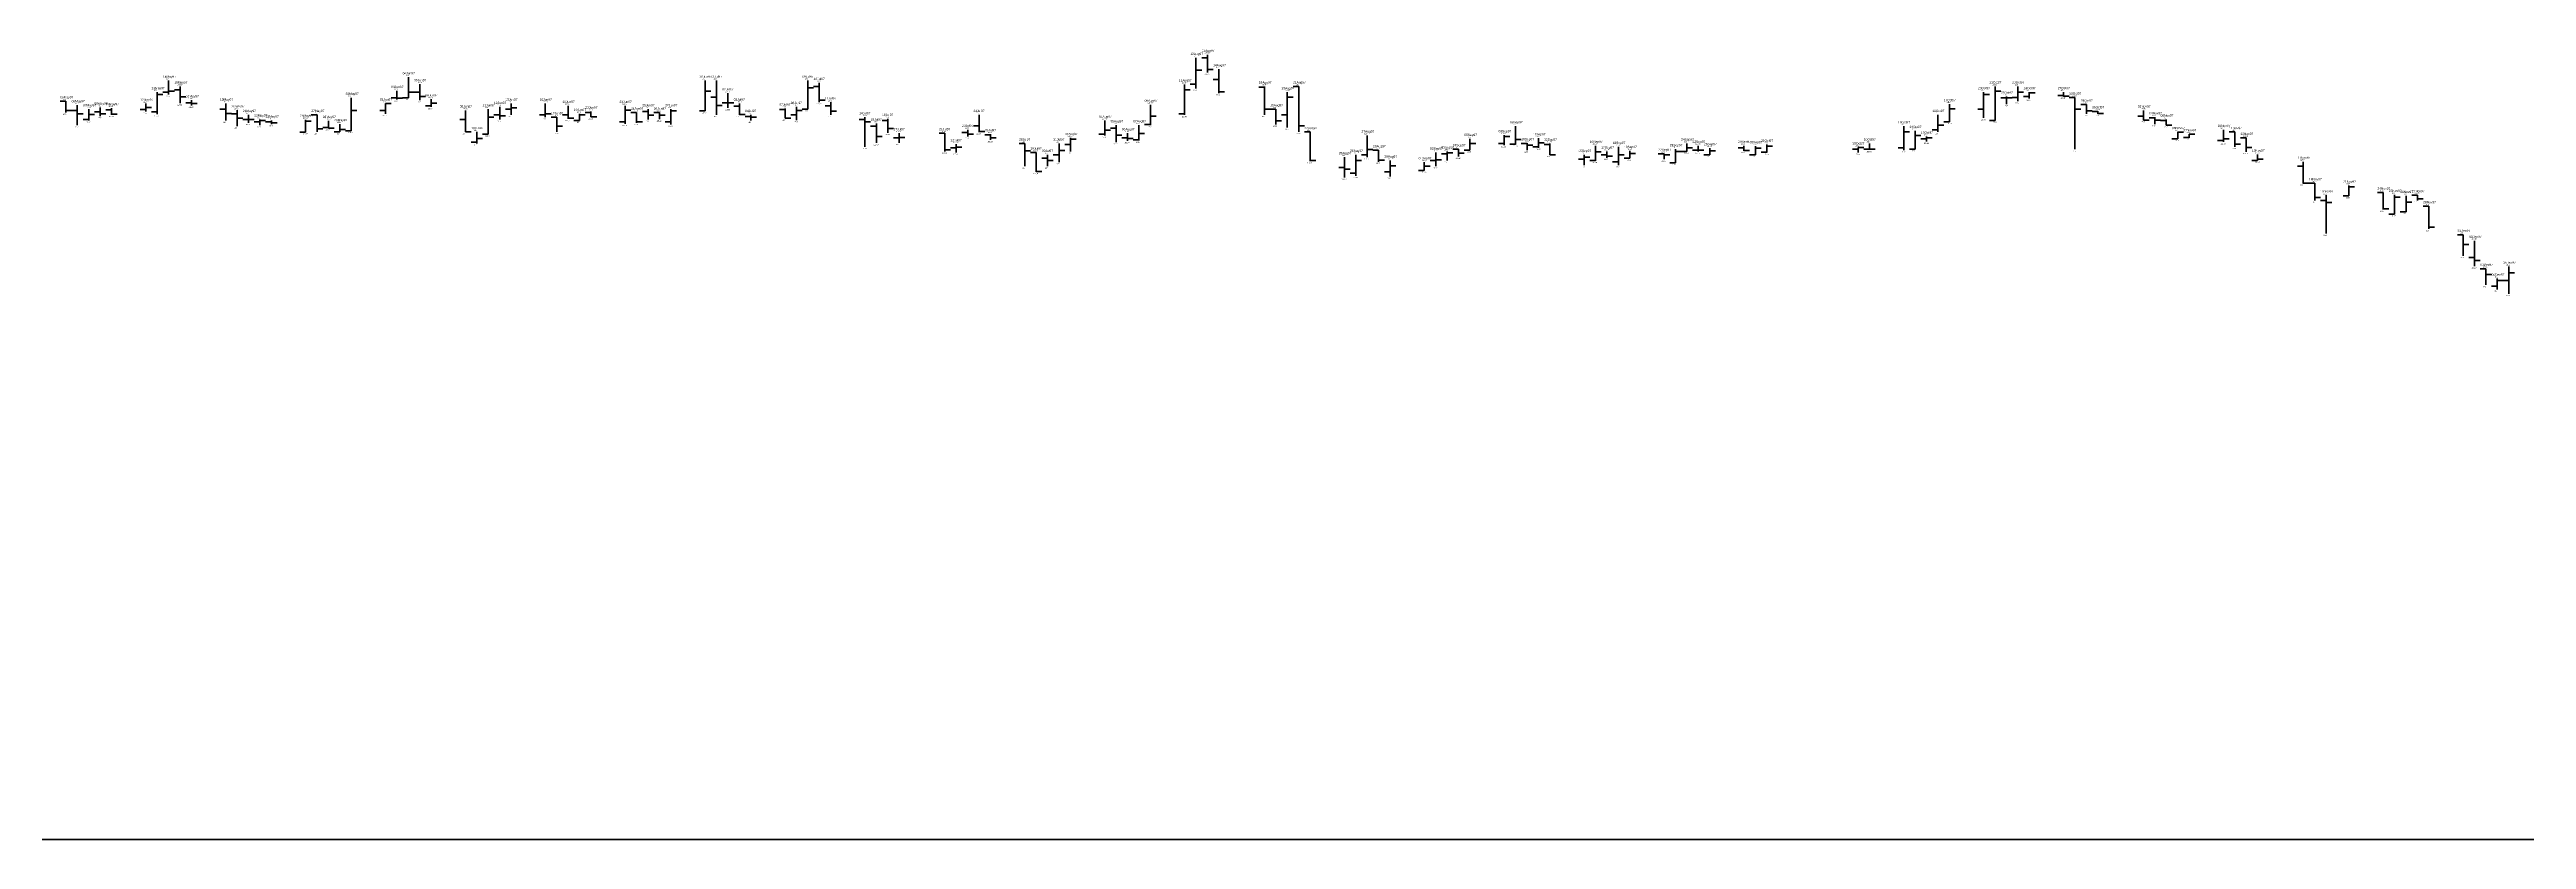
# Model space of a CAD drawing. Header units: inches. Extents: x 0 to 30000, y -20 to 2443.
# Drawn here: x 8380.6 to 8597.6, y 0 to 69.2 of the extents above; entities that cross this region are included whole.
import ezdxf

# ---------------------------------------------------------------- set-up
doc = ezdxf.new("R2010")
doc.units = ezdxf.units.IN
doc.header["$MEASUREMENT"] = 0
for name, color, linetype in [('axis', 7, 'Continuous'), ('DATE', 7, 'Continuous'), ('Graph', 7, 'Continuous'), ('Rate', 7, 'Continuous')]:
    doc.layers.add(name, color=color, linetype=linetype)
doc.styles.get("Standard").update_dxf_attribs({"font": 'arial.ttf'})

msp = doc.modelspace()

# ---------------------------------------------------------------- linework, layer by layer
at = {"layer": 'axis', "color": 7, "lineweight": 35}
msp.add_line((0, 0), (30000, 0), dxfattribs=at)
at = {"layer": 'Graph', "color": 3, "lineweight": 35}
for p, q in [((8481, 68.5), (8481, 65.8)), ((8481, 67.405), (8481.5, 67.405)), ((8390, 65.5), (8390, 63.575)), ((8390, 65.29), (8390.5, 65.29)), ((8391, 65.495), (8390.5, 65.495)), ((8391, 66.5), (8391, 65.3)), ((8391, 65.575), (8391.5, 65.575)), ((8412, 66.8), (8412, 65)), ((8412, 65.5), (8412.5, 65.5)), ((8438, 66.5), (8438, 63.85)), ((8438, 65.58), (8438.5, 65.58)), ((8440, 65.39), (8440, 64.11)), ((8447, 66.5), (8447, 64)), ((8447, 65.885), (8447.5, 65.885)), ((8480, 66.17), (8480, 63.495)), ((8480, 65.695), (8480.5, 65.695)), ((8481, 66.2), (8480.5, 66.2)), ((8489, 65.495), (8489, 62.4)), ((8550, 65.5), (8550, 63.23)), ((8550, 65.28), (8550.5, 65.28)), ((8551, 65.995), (8551, 63.02)), ((8551, 65.565), (8551.5, 65.565)), ((8552, 65.1), (8552, 64.45)), ((8553, 66), (8553, 64.7)), ((8553, 65.5), (8553.5, 65.5)), ((8554, 65.125), (8553.5, 65.125)), ((8554, 65.5), (8554, 64.95)), ((8554, 65.44), (8554.5, 65.44)), ((8384, 63.1), (8383.5, 63.1)), ((8384, 63.995), (8384, 63.005)), ((8384, 63.545), (8384.5, 63.545)), ((8389, 63.975), (8388.5, 63.975)), ((8389, 64.485), (8389, 63.8)), ((8389, 64.15), (8389.5, 64.15)), ((8390, 63.755), (8389.5, 63.755)), ((8399, 63.1), (8399, 62.6)), ((8399, 63.01), (8399.5, 63.01)), ((8403, 63.08), (8403, 61.995)), ((8403, 62.955), (8403.5, 62.955)), ((8407, 65), (8407, 62.1)), ((8407, 63.895), (8407.5, 63.895)), ((8410, 63.895), (8409.5, 63.895)), ((8410, 64.5), (8410, 63.6)), ((8410, 64.5), (8410.5, 64.5)), ((8412, 65), (8411.5, 65)), ((8414, 64.305), (8413.5, 64.305)), ((8414, 64.865), (8414, 64.2)), ((8414, 64.535), (8414.5, 64.535)), ((8419, 64), (8419, 61.8)), ((8419, 63.3), (8419.5, 63.3)), ((8421, 63.995), (8420.5, 63.995)), ((8421, 64.5), (8421, 63.5)), ((8421, 64.125), (8421.5, 64.125)), ((8424, 63.5), (8423.5, 63.5)), ((8424, 64.495), (8424, 63.305)), ((8424, 63.585), (8424.5, 63.585)), ((8427, 63), (8426.5, 63)), ((8427, 63.6), (8427, 63)), ((8427, 63.5), (8427.5, 63.5)), ((8431, 64.3), (8431, 62.72)), ((8431, 63.9), (8431.5, 63.9)), ((8435, 64), (8435, 62.655)), ((8435, 63.855), (8435.5, 63.855)), ((8438, 63.85), (8437.5, 63.85)), ((8440, 64.55), (8439.5, 64.55)), ((8440, 64.55), (8440.5, 64.55)), ((8446, 63.5), (8445.5, 63.5)), ((8446, 64.2), (8446, 63.05)), ((8446, 63.885), (8446.5, 63.885)), ((8447, 64), (8446.5, 64)), ((8473, 62.995), (8473, 61.7)), ((8477, 64.395), (8477, 62.6)), ((8477, 63.39), (8477.5, 63.39)), ((8480, 63.6), (8479.5, 63.6)), ((8489, 63.5), (8488.5, 63.5)), ((8489, 65.055), (8489.5, 65.055)), ((8546, 63.5), (8546, 62)), ((8547, 64.45), (8547, 62.895)), ((8547, 64.04), (8547.5, 64.04)), ((8550, 64), (8549.5, 64)), ((8551, 63.02), (8550.5, 63.02)), ((8552, 65), (8551.5, 65)), ((8552, 65.005), (8552.5, 65.005)), ((8553, 65.01), (8552.5, 65.01)), ((8399, 62.9), (8398.5, 62.9)), ((8403, 61.995), (8402.5, 61.995)), ((8406, 62), (8405.5, 62)), ((8406, 62.7), (8406, 62)), ((8406, 62.225), (8406.5, 62.225)), ((8407, 62.1), (8406.5, 62.1)), ((8418, 61.1), (8417.5, 61.1)), ((8418, 62), (8418, 61)), ((8418, 61.435), (8418.5, 61.435)), ((8419, 61.8), (8418.5, 61.8)), ((8431, 62.9), (8430.5, 62.9)), ((8435, 62.9), (8434.5, 62.9)), ((8455, 61.5), (8454.5, 61.5)), ((8455, 61.9), (8455, 61.05)), ((8455, 61.51), (8455.5, 61.51)), ((8460, 60.925), (8460, 60.2)), ((8469, 61), (8469, 59.355)), ((8470, 60.895), (8469.5, 60.895)), ((8470, 61.475), (8470, 60.3)), ((8470, 61.37), (8470.5, 61.37)), ((8473, 61.8), (8472.5, 61.8)), ((8473, 62.16), (8473.5, 62.16)), ((8476, 61.3), (8475.5, 61.3)), ((8476, 62.6), (8476, 61.25)), ((8476, 61.875), (8476.5, 61.875)), ((8477, 62.65), (8476.5, 62.65)), ((8496, 61.7), (8496, 59.8)), ((8505, 61.4), (8505, 60.4)), ((8505, 61.005), (8505.5, 61.005)), ((8508, 61), (8507.5, 61)), ((8508, 61.725), (8508, 60.86)), ((8508, 61.615), (8508.5, 61.615)), ((8509, 60.945), (8508.5, 60.945)), ((8509, 62.5), (8509, 60.905)), ((8509, 61.33), (8509.5, 61.33)), ((8511, 61.45), (8511, 60.625)), ((8511, 61.065), (8511.5, 61.065)), ((8516, 60.8), (8516, 59.475)), ((8524, 61), (8524, 60.29)), ((8525, 60.795), (8525, 60.3)), ((8531, 60.9), (8531, 60.215)), ((8540, 61), (8540, 60.43)), ((8543, 62.5), (8543, 60.415)), ((8543, 62.01), (8543.5, 62.01)), ((8544, 62.1), (8544, 60.5)), ((8544, 61.685), (8544.5, 61.685)), ((8545, 61.4), (8544.5, 61.4)), ((8545, 61.6), (8545, 61.155)), ((8545, 61.5), (8545.5, 61.5)), ((8546, 62.195), (8545.5, 62.195)), ((8546, 62.6), (8546.5, 62.6)), ((8547, 62.895), (8546.5, 62.895)), ((8567, 61.405), (8566.5, 61.405)), ((8567, 62), (8567, 61.4)), ((8567, 61.98), (8567.5, 61.98)), ((8568, 61.505), (8567.5, 61.505)), ((8568, 61.8), (8568, 61.5)), ((8568, 61.8), (8568.5, 61.8)), ((8571, 61.25), (8570.5, 61.25)), ((8571, 62.2), (8571, 61.125)), ((8571, 61.415), (8571.5, 61.415)), ((8460, 60.6), (8459.5, 60.6)), ((8460, 60.685), (8460.5, 60.685)), ((8469, 60), (8468.5, 60)), ((8469, 60.37), (8469.5, 60.37)), ((8495, 60), (8495, 58.16)), ((8495, 59.515), (8495.5, 59.515)), ((8496, 60), (8495.5, 60)), ((8496, 60.455), (8496.5, 60.455)), ((8498, 59.5), (8498, 58.1)), ((8498, 59.035), (8498.5, 59.035)), ((8501, 58.625), (8500.5, 58.625)), ((8501, 59.345), (8501, 58.625)), ((8501, 59.005), (8501.5, 59.005)), ((8502, 59.5), (8501.5, 59.5)), ((8502, 60.2), (8502, 59.005)), ((8502, 59.575), (8502.5, 59.575)), ((8503, 60.085), (8502.5, 60.085)), ((8503, 60.3), (8503, 59.5)), ((8503, 60.175), (8503.5, 60.175)), ((8505, 60.4), (8504.5, 60.4)), ((8511, 60.7), (8510.5, 60.7)), ((8515, 59.605), (8514.5, 59.605)), ((8515, 60), (8515, 59.1)), ((8515, 59.78), (8515.5, 59.78)), ((8516, 59.505), (8515.5, 59.505)), ((8516, 60.27), (8516.5, 60.27)), ((8518, 59.395), (8517.5, 59.395)), ((8518, 60.7), (8518, 59.1)), ((8518, 60.005), (8518.5, 60.005)), ((8519, 59.7), (8518.5, 59.7)), ((8519, 60.34), (8519, 59.7)), ((8519, 60.115), (8519.5, 60.115)), ((8523, 59.305), (8522.5, 59.305)), ((8523, 60.5), (8523, 59.3)), ((8523, 60.29), (8523.5, 60.29)), ((8524, 60.29), (8523.5, 60.29)), ((8524, 60.61), (8524.5, 60.61)), ((8525, 60.4), (8524.5, 60.4)), ((8525, 60.4), (8525.5, 60.4)), ((8526, 60.005), (8525.5, 60.005)), ((8526, 60.595), (8526, 60)), ((8526, 60.35), (8526.5, 60.35)), ((8530, 60.005), (8529.5, 60.005)), ((8530, 60.75), (8530, 60)), ((8530, 60.58), (8530.5, 60.58)), ((8531, 60.225), (8530.5, 60.225)), ((8531, 60.75), (8531.5, 60.75)), ((8539, 60.5), (8538.5, 60.5)), ((8539, 60.65), (8539, 60.215)), ((8539, 60.65), (8539.5, 60.65)), ((8540, 60.5), (8539.5, 60.5)), ((8540, 60.5), (8540.5, 60.5)), ((8543, 60.6), (8542.5, 60.6)), ((8544, 60.5), (8543.5, 60.5)), ((8574, 59.515), (8573.5, 59.515)), ((8574, 60.03), (8574, 59.515)), ((8574, 59.625), (8574.5, 59.625)), ((8495, 58.4), (8494.5, 58.4)), ((8498, 58.5), (8497.5, 58.5)), ((8582, 57.3), (8582, 56.4)), ((8582, 57.185), (8582.5, 57.185)), ((8586, 56.5), (8586, 54.8)), ((8582, 56.4), (8581.5, 56.4)), ((8586, 54.8), (8585.5, 54.8)), ((8586, 56.295), (8586.5, 56.295)), ((8587, 55), (8586.5, 55)), ((8587, 56.4), (8587, 55)), ((8587, 55.845), (8587.5, 55.845)), ((8596, 50.2), (8596, 47.825)), ((8595, 48.5), (8594.5, 48.5)), ((8595, 49.15), (8595, 48.21)), ((8595, 48.98), (8595.5, 48.98)), ((8596, 48.995), (8595.5, 48.995)), ((8596, 49.67), (8596.5, 49.67))]:
    msp.add_line(p, q, dxfattribs=at)
at = {"layer": 'Graph', "color": 1, "lineweight": 35}
for p, q in [((8482, 68.5), (8481.5, 68.5)), ((8482, 68.775), (8482, 67.205)), ((8482, 67.475), (8482.5, 67.475)), ((8483, 67.5), (8483, 65.4)), ((8392, 65.7), (8391.5, 65.7)), ((8392, 65.995), (8392, 64.52)), ((8411, 65.6), (8411, 64.85)), ((8413, 65.5), (8412.5, 65.5)), ((8413, 66.195), (8413, 64.8)), ((8413, 65.125), (8413.5, 65.125)), ((8439, 66.5), (8439, 63.5)), ((8448, 66), (8447.5, 66)), ((8448, 66.3), (8448, 64.61)), ((8483, 66.6), (8482.5, 66.6)), ((8483, 65.515), (8483.5, 65.515)), ((8487, 65.94), (8486.5, 65.94)), ((8487, 65.99), (8487, 63.5)), ((8490, 66), (8489.5, 66)), ((8490, 66), (8490, 62.015)), ((8557, 65.2), (8556.5, 65.2)), ((8557, 65.5), (8557, 65.125)), ((8557, 65.15), (8557.5, 65.15)), ((8382, 64.7), (8381.5, 64.7)), ((8382, 64.7), (8382, 63.7)), ((8382, 63.88), (8382.5, 63.88)), ((8383, 63.88), (8382.5, 63.88)), ((8383, 64.35), (8383, 62.605)), ((8383, 63.605), (8383.5, 63.605)), ((8385, 63.775), (8384.5, 63.775)), ((8385, 64.15), (8385, 63.4)), ((8385, 63.595), (8385.5, 63.595)), ((8386, 63.95), (8385.5, 63.95)), ((8386, 64.1), (8386, 63.505)), ((8386, 63.56), (8386.5, 63.56)), ((8392, 65.095), (8392.5, 65.095)), ((8393, 64.555), (8392.5, 64.555)), ((8393, 64.785), (8393, 64.31)), ((8393, 64.485), (8393.5, 64.485)), ((8396, 64.005), (8395.5, 64.005)), ((8396, 64.5), (8396, 63)), ((8396, 63.635), (8396.5, 63.635)), ((8397, 63.6), (8396.5, 63.6)), ((8397, 63.9), (8397, 62.5)), ((8397, 63.22), (8397.5, 63.22)), ((8398, 63.1), (8397.5, 63.1)), ((8398, 63.5), (8398, 62.8)), ((8398, 63.09), (8398.5, 63.09)), ((8400, 63), (8400, 62.7)), ((8404, 63.5), (8403.5, 63.5)), ((8404, 63.5), (8404, 62)), ((8405, 62.975), (8405, 62.35)), ((8411, 65), (8410.5, 65)), ((8411, 64.955), (8411.5, 64.955)), ((8417, 63.1), (8416.5, 63.1)), ((8417, 63.89), (8417, 62)), ((8420, 63.5), (8419.5, 63.5)), ((8420, 64.2), (8420, 63.1)), ((8420, 63.42), (8420.5, 63.42)), ((8425, 63.3), (8424.5, 63.3)), ((8425, 63.3), (8425, 62.025)), ((8426, 63.49), (8425.5, 63.49)), ((8426, 64.3), (8426, 63.15)), ((8426, 63.21), (8426.5, 63.21)), ((8428, 63.7), (8427.5, 63.7)), ((8428, 63.795), (8428, 63.315)), ((8428, 63.315), (8428.5, 63.315)), ((8432, 63.7), (8431.5, 63.7)), ((8432, 63.7), (8432, 62.8)), ((8433, 63.8), (8432.5, 63.8)), ((8433, 64), (8433, 63.1)), ((8433, 63.465), (8433.5, 63.465)), ((8434, 63.7), (8433.5, 63.7)), ((8434, 63.7), (8434, 63.115)), ((8434, 63.47), (8434.5, 63.47)), ((8439, 65.05), (8438.5, 65.05)), ((8439, 64.315), (8439.5, 64.315)), ((8441, 64.275), (8440.5, 64.275)), ((8441, 64.495), (8441, 63.5)), ((8441, 63.535), (8441.5, 63.535)), ((8442, 63.35), (8441.5, 63.35)), ((8442, 63.5), (8442, 63)), ((8442, 63.305), (8442.5, 63.305)), ((8445, 63.975), (8444.5, 63.975)), ((8445, 64.05), (8445, 63.2)), ((8445, 63.22), (8445.5, 63.22)), ((8448, 64.775), (8448.5, 64.775)), ((8449, 64.3), (8448.5, 64.3)), ((8449, 64.6), (8449, 63.5)), ((8449, 63.825), (8449.5, 63.825)), ((8452, 63.1), (8451.5, 63.1)), ((8452, 63.295), (8452, 60.705)), ((8454, 63), (8453.5, 63)), ((8454, 63.15), (8454, 61.925)), ((8462, 63.5), (8462, 61.98)), ((8487, 63.995), (8487.5, 63.995)), ((8488, 64), (8487.5, 64)), ((8488, 64), (8488, 62.65)), ((8488, 62.98), (8488.5, 62.98)), ((8558, 65.03), (8557.5, 65.03)), ((8558, 65.03), (8558, 60.505)), ((8558, 63.995), (8558.5, 63.995)), ((8559, 64.4), (8558.5, 64.4)), ((8559, 64.4), (8559, 63.6)), ((8559, 63.855), (8559.5, 63.855)), ((8560, 63.8), (8559.5, 63.8)), ((8560, 63.82), (8560, 63.6)), ((8560, 63.625), (8560.5, 63.625)), ((8564, 63.385), (8563.5, 63.385)), ((8564, 63.89), (8564, 63.05)), ((8564, 63.05), (8564.5, 63.05)), ((8565, 63.25), (8564.5, 63.25)), ((8565, 63.3), (8565, 62.7)), ((8565, 63.045), (8565.5, 63.045)), ((8566, 63), (8565.5, 63)), ((8566, 63.1), (8566, 62.6)), ((8400, 62.9), (8399.5, 62.9)), ((8400, 62.815), (8400.5, 62.815)), ((8404, 62.275), (8404.5, 62.275)), ((8405, 62.4), (8404.5, 62.4)), ((8405, 62.35), (8405.5, 62.35)), ((8417, 62), (8417.5, 62)), ((8425, 62.515), (8425.5, 62.515)), ((8432, 62.885), (8432.5, 62.885)), ((8452, 62.895), (8452.5, 62.895)), ((8453, 62.5), (8452.5, 62.5)), ((8453, 62.75), (8453, 61.045)), ((8453, 61.6), (8453.5, 61.6)), ((8454, 62.3), (8454.5, 62.3)), ((8459, 61.9), (8458.5, 61.9)), ((8459, 61.9), (8459, 60.305)), ((8461, 61.95), (8460.5, 61.95)), ((8461, 62.2), (8461, 61.605)), ((8461, 61.8), (8461.5, 61.8)), ((8462, 62.55), (8461.5, 62.55)), ((8462, 62.055), (8462.5, 62.055)), ((8463, 61.765), (8462.5, 61.765)), ((8463, 61.8), (8463, 61.305)), ((8463, 61.49), (8463.5, 61.49)), ((8466, 61), (8465.5, 61)), ((8466, 61), (8466, 59)), ((8474, 62.35), (8473.5, 62.35)), ((8474, 62.6), (8474, 61.105)), ((8474, 61.73), (8474.5, 61.73)), ((8475, 61.5), (8474.5, 61.5)), ((8475, 61.9), (8475, 61.22)), ((8475, 61.44), (8475.5, 61.44)), ((8490, 62.545), (8490.5, 62.545)), ((8491, 62), (8490.5, 62)), ((8491, 62), (8491, 59.445)), ((8510, 61), (8509.5, 61)), ((8510, 61.025), (8510, 60.4)), ((8510, 60.85), (8510.5, 60.85)), ((8512, 60.89), (8511.5, 60.89)), ((8512, 60.995), (8512, 60)), ((8529, 60.8), (8529, 60.35)), ((8566, 62.6), (8566.5, 62.6)), ((8572, 62), (8571.5, 62)), ((8572, 62), (8572, 60.7)), ((8572, 60.93), (8572.5, 60.93)), ((8573, 61.495), (8572.5, 61.495)), ((8573, 61.495), (8573, 60.27)), ((8459, 60.435), (8459.5, 60.435)), ((8466, 60.35), (8466.5, 60.35)), ((8467, 60.195), (8466.5, 60.195)), ((8467, 60.195), (8467, 58.505)), ((8468, 59.7), (8467.5, 59.7)), ((8468, 60), (8468, 59)), ((8468, 59.49), (8468.5, 59.49)), ((8491, 59.5), (8491.5, 59.5)), ((8494, 58.9), (8493.5, 58.9)), ((8494, 59.8), (8494, 58.01)), ((8494, 58.75), (8494.5, 58.75)), ((8497, 60.4), (8496.5, 60.4)), ((8497, 60.4), (8497, 59.4)), ((8497, 59.535), (8497.5, 59.535)), ((8504, 60.5), (8503.5, 60.5)), ((8504, 60.5), (8504, 59.84)), ((8504, 60.15), (8504.5, 60.15)), ((8512, 60), (8512.5, 60)), ((8517, 60), (8516.5, 60)), ((8517, 60.295), (8517, 59.75)), ((8517, 59.89), (8517.5, 59.89)), ((8522, 60.1), (8521.5, 60.1)), ((8522, 60.1), (8522, 59.605)), ((8522, 60), (8522.5, 60)), ((8529, 60.6), (8528.5, 60.6)), ((8529, 60.38), (8529.5, 60.38)), ((8573, 60.635), (8573.5, 60.635)), ((8578, 59), (8577.5, 59)), ((8578, 59.4), (8578, 57.5)), ((8467, 58.525), (8467.5, 58.525)), ((8578, 57.505), (8578.5, 57.505)), ((8579, 57.505), (8578.5, 57.505)), ((8579, 57.505), (8579, 56)), ((8580, 56.45), (8580, 53.1)), ((8585, 56.7), (8584.5, 56.7)), ((8585, 56.7), (8585, 55.2)), ((8588, 56.45), (8587.5, 56.45)), ((8588, 56.475), (8588, 56)), ((8579, 56.25), (8579.5, 56.25)), ((8580, 56), (8579.5, 56)), ((8580, 55.825), (8580.5, 55.825)), ((8585, 55.26), (8585.5, 55.26)), ((8588, 56.145), (8588.5, 56.145)), ((8589, 55.5), (8588.5, 55.5)), ((8589, 55.5), (8589, 53.5)), ((8589, 53.65), (8589.5, 53.65)), ((8592, 53), (8591.5, 53)), ((8592, 53), (8592, 51.15)), ((8592, 52.135), (8592.5, 52.135)), ((8593, 52.475), (8593, 50.235)), ((8593, 51), (8592.5, 51)), ((8593, 50.74), (8593.5, 50.74)), ((8594, 50.02), (8593.5, 50.02)), ((8594, 50.02), (8594, 48.6)), ((8594, 49.5), (8594.5, 49.5))]:
    msp.add_line(p, q, dxfattribs=at)

# ---------------------------------------------------------------- texts
at = {"layer": 'DATE'}
for s, p in [('12Aug97', (8480.5, 68.75)), ('13Aug97', (8481.5, 69.025)), ('14Aug97', (8482.5, 67.75)), ('05May97', (8381.5, 64.95)), ('13May97', (8389.5, 65.75)), ('14May97', (8390.5, 66.75)), ('15May97', (8391.5, 66.245)), ('16May97', (8392.5, 65.035)), ('30May97', (8406.5, 65.25)), ('03Jun97', (8410.5, 65.85)), ('04Jun97', (8411.5, 67.05)), ('05Jun97', (8412.5, 66.445)), ('06Jun97', (8413.5, 65.115)), ('30Jun97', (8437.5, 66.75)), ('01Jul97', (8438.5, 66.75)), ('02Jul97', (8439.5, 65.64)), ('09Jul97', (8446.5, 66.75)), ('10Jul97', (8447.5, 66.55)), ('11Aug97', (8479.5, 66.42)), ('18Aug97', (8486.5, 66.24)), ('20Aug97', (8488.5, 65.745)), ('21Aug97', (8489.5, 66.25)), ('20Oct97', (8549.5, 65.75)), ('21Oct97', (8550.5, 66.245)), ('22Oct97', (8551.5, 65.35)), ('23Oct97', (8552.5, 66.25)), ('24Oct97', (8553.5, 65.75)), ('27Oct97', (8556.5, 65.75)), ('28Oct97', (8557.5, 65.28)), ('06May97', (8382.5, 64.6)), ('07May97', (8383.5, 64.245)), ('08May97', (8384.5, 64.4)), ('09May97', (8385.5, 64.35)), ('12May97', (8388.5, 64.735)), ('19May97', (8395.5, 64.75)), ('20May97', (8396.5, 64.15)), ('21May97', (8397.5, 63.75)), ('22May97', (8398.5, 63.35)), ('23May97', (8399.5, 63.25)), ('26May97', (8402.5, 63.33)), ('27May97', (8403.5, 63.75)), ('28May97', (8404.5, 63.225)), ('29May97', (8405.5, 62.95)), ('02Jun97', (8409.5, 64.75)), ('09Jun97', (8416.5, 64.14)), ('11Jun97', (8418.5, 64.25)), ('12Jun97', (8419.5, 64.45)), ('13Jun97', (8420.5, 64.75)), ('16Jun97', (8423.5, 64.745)), ('17Jun97', (8424.5, 63.55)), ('18Jun97', (8425.5, 64.55)), ('19Jun97', (8426.5, 63.85)), ('20Jun97', (8427.5, 64.045)), ('23Jun97', (8430.5, 64.55)), ('24Jun97', (8431.5, 63.95)), ('25Jun97', (8432.5, 64.25)), ('26Jun97', (8433.5, 63.95)), ('27Jun97', (8434.5, 64.25)), ('03Jul97', (8440.5, 64.745)), ('04Jul97', (8441.5, 63.75)), ('07Jul97', (8444.5, 64.3)), ('08Jul97', (8445.5, 64.45)), ('11Jul97', (8448.5, 64.85)), ('14Jul97', (8451.5, 63.545)), ('15Jul97', (8452.5, 63)), ('16Jul97', (8453.5, 63.4)), ('24Jul97', (8461.5, 63.75)), ('04Aug97', (8472.5, 63.245)), ('05Aug97', (8473.5, 62.85)), ('07Aug97', (8475.5, 62.85)), ('08Aug97', (8476.5, 64.645)), ('19Aug97', (8487.5, 64.25)), ('09Sep97', (8508.5, 62.75)), ('13Oct97', (8542.5, 62.75)), ('16Oct97', (8545.5, 63.75)), ('17Oct97', (8546.5, 64.7)), ('29Oct97', (8558.5, 64.65)), ('30Oct97', (8559.5, 64.07)), ('03Nov97', (8563.5, 64.14)), ('04Nov97', (8564.5, 63.55)), ('05Nov97', (8565.5, 63.35)), ('10Jun97', (8417.5, 62.25)), ('17Jul97', (8454.5, 62.15)), ('21Jul97', (8458.5, 62.15)), ('22Jul97', (8459.5, 61.175)), ('23Jul97', (8460.5, 62.45)), ('25Jul97', (8462.5, 62.05)), ('28Jul97', (8465.5, 61.25)), ('31Jul97', (8468.5, 61.25)), ('01Aug97', (8469.5, 61.725)), ('06Aug97', (8474.5, 62.15)), ('22Aug97', (8490.5, 62.25)), ('27Aug97', (8495.5, 61.95)), ('28Aug97', (8496.5, 60.65)), ('04Sep97', (8503.5, 60.75)), ('05Sep97', (8504.5, 61.65)), ('08Sep97', (8507.5, 61.975)), ('10Sep97', (8509.5, 61.275)), ('11Sep97', (8510.5, 61.7)), ('12Sep97', (8511.5, 61.245)), ('16Sep97', (8515.5, 61.05)), ('18Sep97', (8517.5, 60.95)), ('19Sep97', (8518.5, 60.59)), ('23Sep97', (8522.5, 60.75)), ('24Sep97', (8523.5, 61.25)), ('25Sep97', (8524.5, 61.045)), ('26Sep97', (8525.5, 60.845)), ('29Sep97', (8528.5, 61.05)), ('30Sep97', (8529.5, 61)), ('01Oct97', (8530.5, 61.15)), ('09Oct97', (8538.5, 60.9)), ('10Oct97', (8539.5, 61.25)), ('14Oct97', (8543.5, 62.35)), ('15Oct97', (8544.5, 61.85)), ('06Nov97', (8566.5, 62.25)), ('07Nov97', (8567.5, 62.05)), ('10Nov97', (8570.5, 62.45)), ('11Nov97', (8571.5, 62.25)), ('12Nov97', (8572.5, 61.745)), ('29Jul97', (8466.5, 60.445)), ('30Jul97', (8467.5, 60.25)), ('25Aug97', (8493.5, 60.05)), ('26Aug97', (8494.5, 60.25)), ('29Aug97', (8497.5, 59.75)), ('01Sep97', (8500.5, 59.595)), ('02Sep97', (8501.5, 60.45)), ('03Sep97', (8502.5, 60.55)), ('15Sep97', (8514.5, 60.25)), ('17Sep97', (8516.5, 60.545)), ('22Sep97', (8521.5, 60.35)), ('13Nov97', (8573.5, 60.28)), ('17Nov97', (8577.5, 59.65)), ('18Nov97', (8578.5, 57.755)), ('19Nov97', (8579.5, 56.7)), ('21Nov97', (8581.5, 57.55)), ('24Nov97', (8584.5, 56.95)), ('25Nov97', (8585.5, 56.75)), ('26Nov97', (8586.5, 56.65)), ('27Nov97', (8587.5, 56.725)), ('28Nov97', (8588.5, 55.75)), ('01Dec97', (8591.5, 53.25)), ('02Dec97', (8592.5, 52.725)), ('03Dec97', (8593.5, 50.27)), ('05Dec97', (8595.5, 50.45)), ('04Dec97', (8594.5, 49.4))]:
    msp.add_text(s, height=0.2, dxfattribs=at).set_placement(p)
at = {"layer": 'Rate'}
for s, p in [('137', (8480.75, 68.6)), ('137.55', (8481.75, 68.875)), ('135', (8482.75, 67.6)), ('131', (8389.75, 65.6)), ('133', (8390.75, 66.6)), ('130.6', (8390.75, 65.1)), ('131.99', (8391.75, 66.095)), ('130', (8406.75, 65.1)), ('131.2', (8410.75, 65.7)), ('133.6', (8411.75, 66.9)), ('132.39', (8412.75, 66.295)), ('133', (8437.75, 66.6)), ('133', (8438.75, 66.6)), ('130.78', (8439.75, 65.49)), ('133', (8446.75, 66.6)), ('132.6', (8447.75, 66.4)), ('132.34', (8479.75, 66.27)), ('131.6', (8480.75, 65.6)), ('134.41', (8481.75, 67.005)), ('130.8', (8482.75, 65.2)), ('131.98', (8486.75, 66.09)), ('130.99', (8488.75, 65.595)), ('132', (8489.75, 66.1)), ('131', (8549.75, 65.6)), ('131.99', (8550.75, 66.095)), ('130.2', (8551.75, 65.2)), ('132', (8552.75, 66.1)), ('131', (8553.75, 65.6)), ('131', (8556.75, 65.6)), ('130.06', (8557.75, 65.13)), ('129.4', (8381.75, 64.8)), ('127.4', (8381.75, 63.5)), ('128.7', (8382.75, 64.45)), ('127.99', (8383.75, 64.095)), ('128.3', (8384.75, 64.25)), ('126.8', (8384.75, 63.2)), ('128.2', (8385.75, 64.2)), ('127.01', (8385.75, 63.305)), ('128.97', (8388.75, 64.585)), ('127.6', (8388.75, 63.6)), ('127.15', (8389.75, 63.375)), ('129.04', (8391.75, 64.32)), ('129.57', (8392.75, 64.885)), ('128.62', (8392.75, 64.11)), ('129', (8395.75, 64.6)), ('127.8', (8396.75, 64)), ('127', (8397.75, 63.6)), ('126.2', (8398.75, 63.2)), ('126', (8399.75, 63.1)), ('126.16', (8402.75, 63.18)), ('127', (8403.75, 63.6)), ('125.95', (8404.75, 63.075)), ('129', (8409.75, 64.6)), ('127.2', (8409.75, 63.4)), ('129.7', (8410.75, 64.65)), ('130', (8411.75, 64.8)), ('129.6', (8412.75, 64.6)), ('129.73', (8413.75, 64.965)), ('128.4', (8413.75, 64)), ('127.78', (8416.75, 63.99)), ('128', (8418.75, 64.1)), ('128.4', (8419.75, 64.3)), ('126.2', (8419.75, 62.9)), ('129', (8420.75, 64.6)), ('127', (8420.75, 63.3)), ('128.99', (8423.75, 64.595)), ('126.61', (8423.75, 63.105)), ('126.6', (8424.75, 63.4)), ('128.6', (8425.75, 64.4)), ('126.3', (8425.75, 62.95)), ('127.2', (8426.75, 63.7)), ('127.59', (8427.75, 63.895)), ('126.63', (8427.75, 63.115)), ('128.6', (8430.75, 64.4)), ('127.4', (8431.75, 63.8)), ('128', (8432.75, 64.1)), ('126.2', (8432.75, 62.9)), ('127.4', (8433.75, 63.8)), ('126.23', (8433.75, 62.915)), ('128', (8434.75, 64.1)), ('127.7', (8437.75, 63.65)), ('127', (8438.75, 63.3)), ('128.22', (8439.75, 63.91)), ('128.99', (8440.75, 64.595)), ('127', (8440.75, 63.3)), ('127', (8441.75, 63.6)), ('128.1', (8444.75, 64.15)), ('126.4', (8444.75, 63)), ('128.4', (8445.75, 64.3)), ('126.1', (8445.75, 62.85)), ('128', (8446.75, 63.8)), ('129.22', (8447.75, 64.41)), ('129.2', (8448.75, 64.7)), ('127', (8448.75, 63.3)), ('126.59', (8451.75, 63.395)), ('125.5', (8452.75, 62.85)), ('126.3', (8453.75, 63.25)), ('127', (8461.75, 63.6)), ('125.99', (8472.75, 63.095)), ('128.79', (8476.75, 64.495)), ('126.99', (8479.75, 63.295)), ('127', (8486.75, 63.3)), ('128', (8487.75, 64.1)), ('127', (8545.75, 63.6)), ('128.9', (8546.75, 64.55)), ('126.46', (8549.75, 63.03)), ('128.9', (8551.75, 64.25)), ('129.4', (8552.75, 64.5)), ('129.9', (8553.75, 64.75)), ('130.25', (8556.75, 64.925)), ('128.8', (8558.75, 64.5)), ('127.2', (8558.75, 63.4)), ('127.64', (8559.75, 63.92)), ('127.2', (8559.75, 63.4)), ('127.78', (8563.75, 63.99)), ('126.1', (8563.75, 62.85)), ('126.6', (8564.75, 63.4)), ('126.2', (8565.75, 63.2)), ('125.21', (8382.75, 62.405)), ('126.01', (8383.75, 62.805)), ('126', (8395.75, 62.8)), ('125', (8396.75, 62.3)), ('125.6', (8397.75, 62.6)), ('125.2', (8398.75, 62.4)), ('125.4', (8399.75, 62.5)), ('123.99', (8402.75, 61.795)), ('124', (8403.75, 61.8)), ('124.7', (8404.75, 62.15)), ('125.4', (8405.75, 62.8)), ('124', (8405.75, 61.8)), ('124.2', (8406.75, 61.9)), ('124', (8416.75, 61.8)), ('124', (8417.75, 62.1)), ('122', (8417.75, 60.8)), ('123.6', (8418.75, 61.6)), ('124.05', (8424.75, 61.825)), ('126', (8426.75, 62.8)), ('125.44', (8430.75, 62.52)), ('125.6', (8431.75, 62.6)), ('125.31', (8434.75, 62.455)), ('126', (8441.75, 62.8)), ('122.09', (8452.75, 60.845)), ('123.85', (8453.75, 61.725)), ('123.8', (8454.75, 62)), ('122.1', (8454.75, 60.85)), ('123.8', (8458.75, 62)), ('121.85', (8459.75, 61.025)), ('124.4', (8460.75, 62.3)), ('123.21', (8460.75, 61.405)), ('123.96', (8461.75, 61.78)), ('123.6', (8462.75, 61.9)), ('122.61', (8462.75, 61.105)), ('122', (8465.75, 61.1)), ('122', (8468.75, 61.1)), ('122.95', (8469.75, 61.575)), ('123.4', (8472.75, 61.5)), ('125.2', (8473.75, 62.7)), ('122.21', (8473.75, 60.905)), ('123.8', (8474.75, 62)), ('122.44', (8474.75, 61.02)), ('125.2', (8475.75, 62.7)), ('122.5', (8475.75, 61.05)), ('125.2', (8476.75, 62.4)), ('125.3', (8487.75, 62.45)), ('124.8', (8488.75, 62.2)), ('124.03', (8489.75, 61.815)), ('124', (8490.75, 62.1)), ('123.4', (8495.75, 61.8)), ('122.8', (8504.75, 61.5)), ('123.45', (8507.75, 61.825)), ('121.72', (8507.75, 60.66)), ('125', (8508.75, 62.6)), ('121.81', (8508.75, 60.705)), ('122.05', (8509.75, 61.125)), ('122.9', (8510.75, 61.55)), ('121.99', (8511.75, 61.095)), ('121.6', (8515.75, 60.9)), ('121.4', (8517.75, 60.8)), ('122', (8523.75, 61.1)), ('121.59', (8524.75, 60.895)), ('121.19', (8525.75, 60.695)), ('121.6', (8528.75, 60.9)), ('121.5', (8529.75, 60.85)), ('121.8', (8530.75, 61)), ('121.3', (8538.75, 60.75)), ('122', (8539.75, 61.1)), ('125', (8542.75, 62.6)), ('124.2', (8543.75, 62.2)), ('123.2', (8544.75, 61.7)), ('122.31', (8544.75, 60.955)), ('124', (8545.75, 61.8)), ('125.79', (8546.75, 62.695)), ('126.04', (8550.75, 62.82)), ('125.4', (8564.75, 62.5)), ('125.2', (8565.75, 62.4)), ('124', (8566.75, 62.1)), ('122.8', (8566.75, 61.2)), ('123.6', (8567.75, 61.9)), ('123', (8567.75, 61.3)), ('124.4', (8570.75, 62.3)), ('122.25', (8570.75, 60.925)), ('124', (8571.75, 62.1)), ('122.99', (8572.75, 61.595)), ('121.41', (8451.75, 60.505)), ('120.61', (8458.75, 60.105)), ('120.4', (8459.75, 60)), ('118', (8465.75, 58.8)), ('120.39', (8466.75, 60.295)), ('120', (8467.75, 60.1)), ('118', (8467.75, 58.8)), ('118.71', (8468.75, 59.155)), ('120.6', (8469.75, 60.1)), ('118.89', (8490.75, 59.245)), ('119.6', (8493.75, 59.9)), ('120', (8494.75, 60.1)), ('119.6', (8495.75, 59.6)), ('120.8', (8496.75, 60.5)), ('118.8', (8496.75, 59.2)), ('119', (8497.75, 59.6)), ('118.69', (8500.75, 59.445)), ('120.4', (8501.75, 60.3)), ('118.01', (8501.75, 58.805)), ('120.6', (8502.75, 60.4)), ('119', (8502.75, 59.3)), ('121', (8503.75, 60.6)), ('119.68', (8503.75, 59.64)), ('120.8', (8504.75, 60.2)), ('120.8', (8509.75, 60.2)), ('121.25', (8510.75, 60.425)), ('120', (8511.75, 59.8)), ('120', (8514.75, 60.1)), ('118.2', (8514.75, 58.9)), ('118.95', (8515.75, 59.275)), ('120.59', (8516.75, 60.395)), ('119.5', (8516.75, 59.55)), ('118.2', (8517.75, 58.9)), ('120.68', (8518.75, 60.44)), ('119.4', (8518.75, 59.5)), ('120.2', (8521.75, 60.2)), ('119.21', (8521.75, 59.405)), ('121', (8522.75, 60.6)), ('118.6', (8522.75, 59.1)), ('120.58', (8523.75, 60.09)), ('120.6', (8524.75, 60.1)), ('120', (8525.75, 59.8)), ('120.7', (8528.75, 60.15)), ('120', (8529.75, 59.8)), ('120.43', (8530.75, 60.015)), ('120.43', (8538.75, 60.015)), ('120.86', (8539.75, 60.23)), ('120.83', (8542.75, 60.215)), ('121', (8543.75, 60.3)), ('121.01', (8557.75, 60.305)), ('121.4', (8571.75, 60.5)), ('120.54', (8572.75, 60.07)), ('120.06', (8573.75, 60.13)), ('119.03', (8573.75, 59.315)), ('118.8', (8577.75, 59.5)), ('117.01', (8466.75, 58.305)), ('116.02', (8493.75, 57.81)), ('116.32', (8494.75, 57.96)), ('116.2', (8497.75, 57.9)), ('117.25', (8500.75, 58.425)), ('115', (8577.75, 57.3)), ('115.01', (8578.75, 57.605)), ('112.9', (8579.75, 56.55)), ('114.6', (8581.75, 57.4)), ('113.4', (8584.75, 56.8)), ('113', (8585.75, 56.6)), ('112.8', (8586.75, 56.5)), ('112.95', (8587.75, 56.575)), ('112', (8578.75, 55.8)), ('112.8', (8581.75, 56.2)), ('110.4', (8584.75, 55)), ('109.6', (8585.75, 54.6)), ('110', (8586.75, 54.8)), ('112', (8587.75, 55.8)), ('111', (8588.75, 55.6)), ('106.2', (8579.75, 52.9)), ('107', (8588.75, 53.3)), ('106', (8591.75, 53.1)), ('104.95', (8592.75, 52.575)), ('102.3', (8591.75, 50.95)), ('100.47', (8592.75, 50.035)), ('100.04', (8593.75, 50.12)), ('100.4', (8595.75, 50.3)), ('97.2', (8593.75, 48.4)), ('98.3', (8594.75, 49.25)), ('96.42', (8594.75, 48.01)), ('95.65', (8595.75, 47.625))]:
    msp.add_text(s, height=0.1, dxfattribs=at).set_placement(p)

doc.saveas('drawing.dxf')
